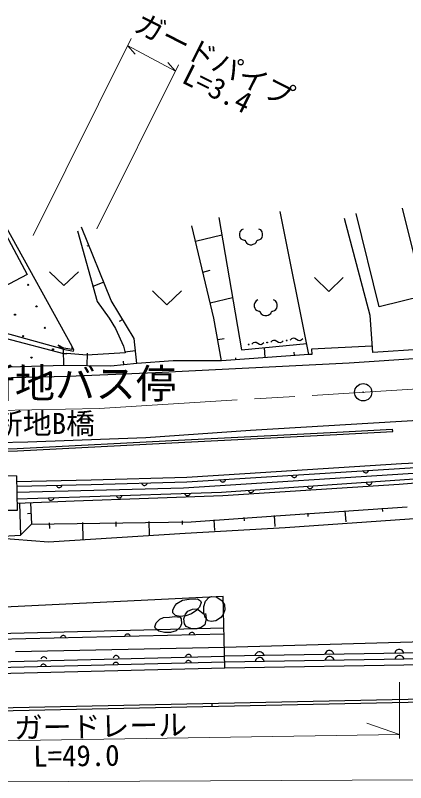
# Model space of a CAD drawing. Units: millimetres, scale not verified. Extents: x 40000 to 680000, y 20000 to 380000.
# Drawn here: x 341527 to 375370, y 251074 to 317660 of the extents above; entities that cross this region are included whole.
import ezdxf
from ezdxf.enums import TextEntityAlignment as Align

# ---------------------------------------------------------------- set-up
doc = ezdxf.new("R2010")
doc.units = ezdxf.units.MM
doc.header["$LTSCALE"] = 1000
doc.linetypes.add('CHAIN', pattern=[18.5, 12, -1.5, 3.5, -1.5])
for name, color, linetype, lineweight in [('M-BGD', 7, 'Continuous', 25), ('M-BMK', 2, 'CHAIN', 13), ('M-BMK-SRVR', 3, 'Continuous', 25), ('M-STR-HTXT', 7, 'Continuous', 13), ('M-STR-STR1', 1, 'Continuous', 25), ('M-STR-STRC', 7, 'Continuous', 25)]:
    doc.layers.add(name, color=color, linetype=linetype, lineweight=lineweight)
doc.styles.add('ＭＳ ゴシック', font='')
doc.styles.get('ＭＳ ゴシック').set_extended_font_data('MS Gothic')

msp = doc.modelspace()

# ---------------------------------------------------------------- linework, layer by layer
at = {"layer": 'M-BGD'}
for p, q in [((366983, 288236), (364477, 300643)), ((373071, 292364), (371067, 300471)), ((375058, 300926), (376939, 293320)), ((359173, 300125), (361142, 288642)), ((372295, 291626), (370079, 300037)), ((340464, 299087), (342548, 295178)), ((340603, 299488), (346430, 288960)), ((349838, 292919), (347274, 299277)), ((358749, 291372), (356819, 299390)), ((361122, 299034), (361002, 298874)), ((361282, 299114), (361122, 299034)), ((362802, 299034), (362642, 299114)), ((362922, 298874), (362802, 299034)), ((346907, 298965), (348620, 292819)), ((357141, 298054), (359434, 298606)), ((361002, 298874), (360962, 298714)), ((360962, 298714), (360962, 298554)), ((360962, 298554), (361002, 298394)), ((361002, 298394), (361082, 298274)), ((362842, 298274), (362922, 298394)), ((362962, 298714), (362922, 298874)), ((362922, 298394), (362962, 298554)), ((362962, 298554), (362962, 298714)), ((347915, 297688), (347739, 297617)), ((361082, 298274), (361202, 298194)), ((361202, 298194), (361362, 298154)), ((361362, 298154), (361442, 298154)), ((361442, 298154), (361482, 298034)), ((361482, 298034), (361562, 297914)), ((361562, 297914), (361722, 297794)), ((361722, 297794), (361882, 297754)), ((361882, 297754), (362042, 297754)), ((362042, 297754), (362162, 297794)), ((362162, 297794), (362322, 297874)), ((362322, 297874), (362402, 297954)), ((362402, 297954), (362442, 298034)), ((362442, 298034), (362482, 298154)), ((362482, 298154), (362562, 298154)), ((362562, 298154), (362722, 298194)), ((362722, 298194), (362842, 298274)), ((342548, 295178), (337918, 292710)), ((344488, 295409), (345738, 294209)), ((345738, 294209), (346988, 295409)), ((357784, 295381), (358419, 295534)), ((349197, 294508), (348255, 294128)), ((367466, 294899), (368716, 293699)), ((368716, 293699), (369966, 294899)), ((353424, 293750), (354674, 292550)), ((354674, 292550), (355924, 293750)), ((358428, 292708), (360365, 293175)), ((376939, 293320), (373071, 292364)), ((348620, 292819), (349657, 291371)), ((351838, 289613), (349838, 292919)), ((362281, 292720), (362241, 292560)), ((362241, 292560), (362241, 292400)), ((362241, 292400), (362281, 292240)), ((362401, 292880), (362281, 292720)), ((362561, 292960), (362401, 292880)), ((364081, 292880), (363921, 292960)), ((364201, 292720), (364081, 292880)), ((364241, 292560), (364201, 292720)), ((364201, 292240), (364241, 292400)), ((364241, 292400), (364241, 292560)), ((362281, 292240), (362361, 292120)), ((362361, 292120), (362481, 292040)), ((362481, 292040), (362641, 292000)), ((362641, 292000), (362721, 292000)), ((362721, 292000), (362761, 291880)), ((362761, 291880), (362841, 291760)), ((362841, 291760), (363001, 291640)), ((363441, 291640), (363601, 291720)), ((363601, 291720), (363681, 291800)), ((363681, 291800), (363721, 291880)), ((363721, 291880), (363761, 292000)), ((363761, 292000), (363841, 292000)), ((363841, 292000), (364001, 292040)), ((364001, 292040), (364121, 292120)), ((364121, 292120), (364201, 292240)), ((349657, 291371), (350199, 290484)), ((350838, 291266), (350529, 291079)), ((359391, 287675), (358749, 291372)), ((363001, 291640), (363161, 291600)), ((363161, 291600), (363321, 291600)), ((363321, 291600), (363441, 291640)), ((372523, 288407), (372295, 291626)), ((350199, 290484), (350913, 288949)), ((345666, 288694), (340567, 290100)), ((340657, 289640), (345699, 288310)), ((345736, 288772), (345228, 289053)), ((345228, 289053), (345666, 288694)), ((352073, 287461), (351838, 289613)), ((359070, 289524), (359630, 289621)), ((361142, 288642), (366791, 289187)), ((362159, 289234), (362041, 289125)), ((362283, 289279), (362159, 289234)), ((362413, 289260), (362283, 289279)), ((362551, 289178), (362413, 289260)), ((362688, 289096), (362551, 289178)), ((362818, 289077), (362688, 289096)), ((362942, 289122), (362818, 289077)), ((363060, 289231), (362942, 289122)), ((363793, 289409), (363669, 289294)), ((363925, 289457), (363793, 289409)), ((364064, 289437), (363925, 289457)), ((364210, 289350), (364064, 289437)), ((364356, 289263), (364210, 289350)), ((364494, 289243), (364356, 289263)), ((364626, 289291), (364494, 289243)), ((364751, 289406), (364626, 289291)), ((365484, 289585), (365360, 289469)), ((365616, 289632), (365484, 289585)), ((365755, 289613), (365616, 289632)), ((365901, 289525), (365755, 289613)), ((366046, 289438), (365901, 289525)), ((366185, 289418), (366046, 289438)), ((366317, 289466), (366185, 289418)), ((366442, 289581), (366317, 289466)), ((396608, 289222), (370462, 287490)), ((345666, 288694), (345701, 287250)), ((345666, 288694), (346577, 288505)), ((346438, 288654), (345736, 288772)), ((346430, 288960), (346438, 288654)), ((346606, 288643), (346430, 288960)), ((346577, 288505), (346606, 288643)), ((351043, 288382), (347711, 288170)), ((347765, 287256), (347782, 288338)), ((350913, 288949), (351043, 288382)), ((351956, 288537), (351014, 288435)), ((363187, 287956), (363122, 288833)), ((365718, 288142), (365697, 288423)), ((372424, 288948), (367217, 288691)), ((367217, 288691), (367224, 288239)), ((378643, 288815), (372523, 288407)), ((345699, 288310), (346001, 288308)), ((347711, 288170), (346001, 288308)), ((350936, 287343), (350904, 287654)), ((355201, 287669), (352073, 287461)), ((359391, 287675), (355201, 287669)), ((366983, 288236), (359391, 287675)), ((360657, 287769), (360644, 287943)), ((367224, 288239), (366983, 288236)), ((345732, 287288), (341057, 287138)), ((349799, 287225), (345732, 287288)), ((352073, 287461), (349799, 287225)), ((370462, 287490), (353674, 286644)), ((346115, 286333), (335979, 286052)), ((353674, 286644), (346115, 286333)), ((361916, 281655), (383159, 282931)), ((342623, 280658), (352854, 281025)), ((352854, 281025), (361916, 281655)), ((337139, 280547), (342623, 280658)), ((361428, 277904), (374996, 278775)), ((361453, 277505), (376238, 278430)), ((374996, 278775), (376215, 278829)), ((341632, 277689), (338297, 277640)), ((341632, 277689), (341676, 274704)), ((356110, 276661), (378296, 278082)), ((356388, 277575), (361428, 277904)), ((365462, 277760), (365486, 277701)), ((365486, 277701), (365519, 277653)), ((365872, 277626), (365918, 277679)), ((365918, 277679), (365945, 277731)), ((365945, 277731), (365961, 277792)), ((371666, 278159), (371690, 278101)), ((371690, 278101), (371723, 278053)), ((371723, 278053), (371776, 278006)), ((371776, 278006), (371828, 277979)), ((371828, 277979), (371889, 277963)), ((371889, 277963), (371969, 277969)), ((371969, 277969), (372028, 277992)), ((372028, 277992), (372076, 278025)), ((372076, 278025), (372122, 278079)), ((372122, 278079), (372149, 278130)), ((372149, 278130), (372165, 278192)), ((341640, 277197), (348098, 277346)), ((348098, 277346), (356388, 277575)), ((348108, 276946), (356406, 277176)), ((352466, 277075), (352488, 277015)), ((352488, 277015), (352519, 276966)), ((352919, 276976), (352947, 277027)), ((352947, 277027), (352966, 277087)), ((356406, 277176), (361453, 277505)), ((359259, 277360), (359282, 277301)), ((359282, 277301), (359315, 277253)), ((359315, 277253), (359369, 277206)), ((359369, 277206), (359420, 277180)), ((359398, 276291), (378363, 277582)), ((359420, 277180), (359482, 277164)), ((359482, 277164), (359561, 277169)), ((359561, 277169), (359620, 277193)), ((359620, 277193), (359668, 277226)), ((359668, 277226), (359715, 277279)), ((359715, 277279), (359741, 277331)), ((359741, 277331), (359757, 277392)), ((365519, 277653), (365572, 277606)), ((365572, 277606), (365624, 277580)), ((365624, 277580), (365685, 277563)), ((365685, 277563), (365765, 277569)), ((365765, 277569), (365824, 277592)), ((365824, 277592), (365872, 277626)), ((371961, 277123), (371985, 277065)), ((371985, 277065), (372018, 277017)), ((372018, 277017), (372071, 276970)), ((372370, 276990), (372417, 277043)), ((372417, 277043), (372444, 277095)), ((372444, 277095), (372460, 277156)), ((378360, 277211), (374799, 276951)), ((341645, 276797), (348108, 276946)), ((341653, 276276), (356110, 276661)), ((345086, 276885), (345107, 276826)), ((345107, 276826), (345138, 276777)), ((345138, 276777), (345190, 276728)), ((345190, 276728), (345240, 276699)), ((345240, 276699), (345301, 276681)), ((345301, 276681), (345381, 276683)), ((345381, 276683), (345440, 276704)), ((345440, 276704), (345490, 276736)), ((345490, 276736), (345538, 276787)), ((345538, 276787), (345567, 276838)), ((345567, 276838), (345585, 276898)), ((352519, 276966), (352570, 276917)), ((352570, 276917), (352621, 276889)), ((352621, 276889), (352681, 276870)), ((352681, 276870), (352761, 276872)), ((352761, 276872), (352821, 276894)), ((352821, 276894), (352870, 276925)), ((352870, 276925), (352919, 276976)), ((374799, 276949), (359524, 275955)), ((361711, 276444), (361735, 276385)), ((361735, 276385), (361768, 276337)), ((361768, 276337), (361821, 276291)), ((362121, 276311), (362167, 276364)), ((362167, 276364), (362194, 276416)), ((362194, 276416), (362210, 276477)), ((366836, 276784), (366860, 276725)), ((366860, 276725), (366893, 276677)), ((366893, 276677), (366946, 276630)), ((366946, 276630), (366998, 276604)), ((366998, 276604), (367059, 276588)), ((367059, 276588), (367139, 276593)), ((367139, 276593), (367198, 276617)), ((367198, 276617), (367246, 276650)), ((367246, 276650), (367292, 276704)), ((367292, 276704), (367319, 276755)), ((367319, 276755), (367335, 276817)), ((372071, 276970), (372123, 276943)), ((372123, 276943), (372184, 276927)), ((372184, 276927), (372264, 276933)), ((372264, 276933), (372323, 276957)), ((372323, 276957), (372370, 276990)), ((341661, 275691), (347113, 275884)), ((344368, 275783), (344390, 275723)), ((344390, 275723), (344421, 275674)), ((344421, 275674), (344473, 275626)), ((344773, 275636), (344821, 275688)), ((344821, 275688), (344849, 275739)), ((344849, 275739), (344867, 275799)), ((359524, 275955), (346625, 275508)), ((347113, 275884), (359398, 276291)), ((350280, 275982), (350302, 275923)), ((350302, 275923), (350334, 275874)), ((350334, 275874), (350385, 275826)), ((350385, 275826), (350436, 275798)), ((350436, 275798), (350497, 275780)), ((350497, 275780), (350577, 275782)), ((350577, 275782), (350636, 275804)), ((350636, 275804), (350685, 275836)), ((350685, 275836), (350733, 275888)), ((350733, 275888), (350762, 275939)), ((350762, 275939), (350780, 275999)), ((356192, 276182), (356214, 276123)), ((356214, 276123), (356246, 276074)), ((356246, 276074), (356297, 276026)), ((356297, 276026), (356348, 275997)), ((356348, 275997), (356409, 275979)), ((356409, 275979), (356489, 275982)), ((356489, 275982), (356548, 276004)), ((356548, 276004), (356597, 276036)), ((356597, 276036), (356646, 276088)), ((356646, 276088), (356674, 276139)), ((356674, 276139), (356692, 276199)), ((361821, 276291), (361873, 276264)), ((361873, 276264), (361934, 276248)), ((361934, 276248), (362014, 276254)), ((362014, 276254), (362073, 276277)), ((362073, 276277), (362121, 276311)), ((346625, 275508), (341667, 275293)), ((341889, 275303), (341981, 272555)), ((342826, 275344), (342915, 273517)), ((344473, 275626), (344524, 275598)), ((344524, 275598), (344585, 275580)), ((344585, 275580), (344665, 275582)), ((344665, 275582), (344724, 275604)), ((344724, 275604), (344773, 275636)), ((341676, 274704), (338340, 274656)), ((342871, 274430), (342585, 274416)), ((364528, 274246), (375503, 274998)), ((384217, 274527), (364918, 273200)), ((366875, 274456), (366895, 274168)), ((370104, 274675), (370169, 273711)), ((373333, 274893), (373353, 274604)), ((342915, 273517), (356775, 273718)), ((350230, 273700), (350236, 273302)), ((353109, 273741), (353126, 272568)), ((355988, 273783), (355992, 273477)), ((356775, 273718), (364528, 274246)), ((358733, 273895), (358798, 272948)), ((361344, 274076), (361364, 273790)), ((363955, 274257), (364022, 273299)), ((341981, 272555), (342915, 273517)), ((344473, 273616), (344480, 273128)), ((347351, 273658), (347373, 272182)), ((364918, 273200), (356264, 272693)), ((344409, 271952), (338153, 272430)), ((338371, 272325), (341981, 272555)), ((356264, 272693), (344409, 271952)), ((359535, 267242), (328869, 265729)), ((359692, 261041), (359536, 267242)), ((511105, 267020), (359667, 262808)), ((326766, 263684), (359605, 264517)), ((511214, 264683), (359667, 262041)), ((359619, 263967), (326182, 263143)), ((345484, 263728), (345455, 263678)), ((345533, 263780), (345484, 263728)), ((345582, 263811), (345533, 263780)), ((345641, 263832), (345582, 263811)), ((345721, 263834), (345641, 263832)), ((345782, 263816), (345721, 263834)), ((345833, 263787), (345782, 263816)), ((345884, 263738), (345833, 263787)), ((345915, 263689), (345884, 263738)), ((345936, 263629), (345915, 263689)), ((351028, 263815), (351010, 263754)), ((351057, 263866), (351028, 263815)), ((351106, 263917), (351057, 263866)), ((351155, 263948), (351106, 263917)), ((351214, 263970), (351155, 263948)), ((351294, 263972), (351214, 263970)), ((351355, 263953), (351294, 263972)), ((351405, 263924), (351355, 263953)), ((351457, 263876), (351405, 263924)), ((351488, 263826), (351457, 263876)), ((351509, 263767), (351488, 263826)), ((356601, 263952), (356582, 263892)), ((356630, 264003), (356601, 263952)), ((356678, 264054), (356630, 264003)), ((356728, 264085), (356678, 264054)), ((356787, 264107), (356728, 264085)), ((356867, 264109), (356787, 264107)), ((356928, 264090), (356867, 264109)), ((356978, 264062), (356928, 264090)), ((357030, 264013), (356978, 264062)), ((357061, 263964), (357030, 264013)), ((357082, 263904), (357061, 263964)), ((511238, 263925), (359680, 261541)), ((345455, 263678), (345437, 263617)), ((359692, 261041), (511252, 263465)), ((359667, 262808), (341536, 262423)), ((362533, 262395), (362454, 262345)), ((362628, 262428), (362533, 262395)), ((362756, 262430), (362628, 262428)), ((362853, 262400), (362756, 262430)), ((362934, 262354), (362853, 262400)), ((363015, 262275), (362934, 262354)), ((368437, 262369), (368390, 262289)), ((368516, 262451), (368437, 262369)), ((368595, 262500), (368516, 262451)), ((368690, 262534), (368595, 262500)), ((368818, 262536), (368690, 262534)), ((368915, 262506), (368818, 262536)), ((368996, 262459), (368915, 262506)), ((369077, 262381), (368996, 262459)), ((369126, 262301), (369077, 262381)), ((374452, 262394), (374422, 262298)), ((374499, 262475), (374452, 262394)), ((374577, 262557), (374499, 262475)), ((374657, 262606), (374577, 262557)), ((374752, 262640), (374657, 262606)), ((374880, 262642), (374752, 262640)), ((374977, 262611), (374880, 262642)), ((375057, 262565), (374977, 262611)), ((375139, 262486), (375057, 262565)), ((375188, 262407), (375139, 262486)), ((375222, 262312), (375188, 262407)), ((324297, 261150), (359667, 262041)), ((343767, 261841), (343748, 261781)), ((343796, 261892), (343767, 261841)), ((343845, 261943), (343796, 261892)), ((343895, 261974), (343845, 261943)), ((343954, 261995), (343895, 261974)), ((344034, 261996), (343954, 261995)), ((344095, 261977), (344034, 261996)), ((344145, 261948), (344095, 261977)), ((344196, 261898), (344145, 261948)), ((344227, 261849), (344196, 261898)), ((344248, 261789), (344227, 261849)), ((350035, 261944), (350016, 261883)), ((350064, 261994), (350035, 261944)), ((350113, 262045), (350064, 261994)), ((350163, 262076), (350113, 262045)), ((350222, 262097), (350163, 262076)), ((350302, 262098), (350222, 262097)), ((350363, 262079), (350302, 262098)), ((350413, 262050), (350363, 262079)), ((350464, 262001), (350413, 262050)), ((350495, 261951), (350464, 262001)), ((350516, 261891), (350495, 261951)), ((356302, 262046), (356283, 261985)), ((356332, 262096), (356302, 262046)), ((356381, 262147), (356332, 262096)), ((356430, 262178), (356381, 262147)), ((356490, 262199), (356430, 262178)), ((356570, 262200), (356490, 262199)), ((356630, 262181), (356570, 262200)), ((356681, 262152), (356630, 262181)), ((356732, 262103), (356681, 262152)), ((356762, 262053), (356732, 262103)), ((356783, 261994), (356762, 262053)), ((362329, 262183), (362298, 262086)), ((362375, 262264), (362329, 262183)), ((362388, 261759), (362342, 261679)), ((362454, 262345), (362375, 262264)), ((362467, 261841), (362388, 261759)), ((362546, 261890), (362467, 261841)), ((362642, 261923), (362546, 261890)), ((362770, 261925), (362642, 261923)), ((362866, 261895), (362770, 261925)), ((362947, 261848), (362866, 261895)), ((363028, 261769), (362947, 261848)), ((363064, 262196), (363015, 262275)), ((363077, 261690), (363028, 261769)), ((363098, 262100), (363064, 262196)), ((363111, 261595), (363077, 261690)), ((368390, 262289), (368360, 262192)), ((368404, 261774), (368373, 261677)), ((368451, 261855), (368404, 261774)), ((368529, 261936), (368451, 261855)), ((368609, 261985), (368529, 261936)), ((368704, 262019), (368609, 261985)), ((368832, 262021), (368704, 262019)), ((368929, 261990), (368832, 262021)), ((369009, 261943), (368929, 261990)), ((369090, 261865), (369009, 261943)), ((369140, 261786), (369090, 261865)), ((369160, 262206), (369126, 262301)), ((369173, 261690), (369140, 261786)), ((374466, 261869), (374436, 261773)), ((374513, 261950), (374466, 261869)), ((374592, 262031), (374513, 261950)), ((374671, 262081), (374592, 262031)), ((374766, 262114), (374671, 262081)), ((374894, 262116), (374766, 262114)), ((374991, 262086), (374894, 262116)), ((375072, 262039), (374991, 262086)), ((375153, 261960), (375072, 262039)), ((375202, 261881), (375153, 261960)), ((375236, 261785), (375202, 261881)), ((323327, 260125), (359692, 261041)), ((359680, 261541), (323812, 260637)), ((339055, 257561), (511325, 261142)), ((343726, 261199), (343708, 261138)), ((343755, 261250), (343726, 261199)), ((343803, 261301), (343755, 261250)), ((343853, 261332), (343803, 261301)), ((343912, 261354), (343853, 261332)), ((343992, 261356), (343912, 261354)), ((344053, 261337), (343992, 261356)), ((344103, 261308), (344053, 261337)), ((344155, 261260), (344103, 261308)), ((344186, 261210), (344155, 261260)), ((344207, 261151), (344186, 261210)), ((350015, 261357), (349997, 261297)), ((350044, 261408), (350015, 261357)), ((350092, 261459), (350044, 261408)), ((350142, 261490), (350092, 261459)), ((350201, 261512), (350142, 261490)), ((350281, 261514), (350201, 261512)), ((350342, 261496), (350281, 261514)), ((350392, 261467), (350342, 261496)), ((350444, 261418), (350392, 261467)), ((350475, 261369), (350444, 261418)), ((350496, 261309), (350475, 261369)), ((356304, 261516), (356285, 261455)), ((356333, 261566), (356304, 261516)), ((356381, 261618), (356333, 261566)), ((356431, 261649), (356381, 261618)), ((356490, 261670), (356431, 261649)), ((356570, 261672), (356490, 261670)), ((356631, 261654), (356570, 261672)), ((356681, 261625), (356631, 261654)), ((356733, 261576), (356681, 261625)), ((356764, 261527), (356733, 261576)), ((356785, 261468), (356764, 261527)), ((362342, 261679), (362311, 261582)), ((511334, 260842), (339115, 257262)), ((358597, 257667), (358591, 257967))]:
    msp.add_line(p, q, dxfattribs=at)
for points in [[(357592, 266852), (357628, 266697), (357488, 266309), (357256, 266037), (356812, 265732), (356298, 265553), (355799, 265504), (355401, 265591), (355188, 265821), (355189, 266068), (355382, 266452), (355528, 266628), (356031, 266913), (356605, 267011), (357319, 267018)], [(359444, 266879), (359656, 266513), (359690, 266084), (359549, 265668), (359310, 265371), (358920, 265121), (358506, 265047), (358254, 265125), (357987, 265414), (357862, 265862), (357876, 266366), (358027, 266825), (358314, 267138), (358526, 267224), (358947, 267200)], [(354891, 265423), (355352, 265497), (355818, 265437), (355917, 265287), (355944, 264858), (355830, 264568), (355478, 264259), (354982, 264103), (354449, 264090), (353981, 264206), (353683, 264438), (353630, 264594), (353741, 264952), (354055, 265275), (354381, 265408)]]:
    msp.add_lwpolyline(points, close=True, dxfattribs=at)
msp.add_lwpolyline([(358013, 265758), (358078, 265319), (357970, 264773), (357653, 264530), (357204, 264416), (356733, 264446), (356349, 264633), (356187, 264863), (356131, 265280), (356269, 265699), (356491, 265948), (356887, 266142), (357306, 266160), (357898, 265699)], dxfattribs=at)
for centre, radius in [((342641, 294273), 50), ((343360, 292406), 50), ((341494, 291688), 50), ((344079, 290540), 50), ((342212, 289821), 50), ((361755, 289096), 32), ((363364, 289262), 34), ((365055, 289438), 34), ((344797, 288673), 50), ((342931, 287955), 50)]:
    msp.add_circle(centre, radius, dxfattribs=at)
at = {"layer": 'M-BMK'}
for p, q in [((348786, 283553), (512339, 293541)), ((302753, 282660), (348786, 283553))]:
    msp.add_line(p, q, dxfattribs=at)
at = {"layer": 'M-BMK-SRVR'}
for radius in [750, 30]:
    msp.add_circle((371687, 284952), radius, dxfattribs=at)
at = {"layer": 'M-STR-HTXT'}
for p, q in [((343065, 298544), (351558, 315643)), ((351260, 315042), (355404, 312827)), ((351927, 314298), (351260, 315042)), ((348603, 299121), (355667, 313357)), ((355404, 312827), (354737, 313572)), ((374838, 259786), (374838, 254898)), ((372003, 256238), (374838, 255256)), ((323592, 254452), (374838, 255256)), ((323533, 251074), (514408, 251989))]:
    msp.add_line(p, q, dxfattribs=at)
at = {"layer": 'M-STR-STRC'}
for p, q in [((369396, 281496), (374244, 281749)), ((374255, 281549), (374244, 281749)), ((356209, 280812), (369396, 281496)), ((356219, 280612), (369406, 281296)), ((369406, 281296), (374255, 281549)), ((341692, 280072), (356209, 280812)), ((341699, 279872), (356219, 280612)), ((335769, 279968), (341692, 280072)), ((335770, 279768), (341699, 279872))]:
    msp.add_line(p, q, dxfattribs=at)

# ---------------------------------------------------------------- texts
at = {"layer": 'M-BGD', "style": 'ＭＳ ゴシック'}
msp.add_text('新地バス停', height=2566, rotation=359.8, dxfattribs=at).set_placement((337970, 283708), align=Align.BOTTOM_LEFT)
at = {"layer": 'M-STR-HTXT', "style": 'ＭＳ ゴシック'}
for s, rotation, p in [('ガードパイプ', 333.2, (351445, 315884)), ('L=3.4', 333.4, (355599, 311384)), ('ガードレール', 1.1, (341435, 254357)), ('L=49.0', 0.7, (343099, 251900))]:
    msp.add_text(s, height=1833, rotation=rotation, dxfattribs=at).set_placement(p, align=Align.BOTTOM_LEFT)
at = {"layer": 'M-STR-STR1', "style": 'ＭＳ ゴシック'}
msp.add_text('新地B橋', height=1833, dxfattribs=at).set_placement((339679, 280773), align=Align.BOTTOM_LEFT)

doc.saveas('drawing.dxf')
